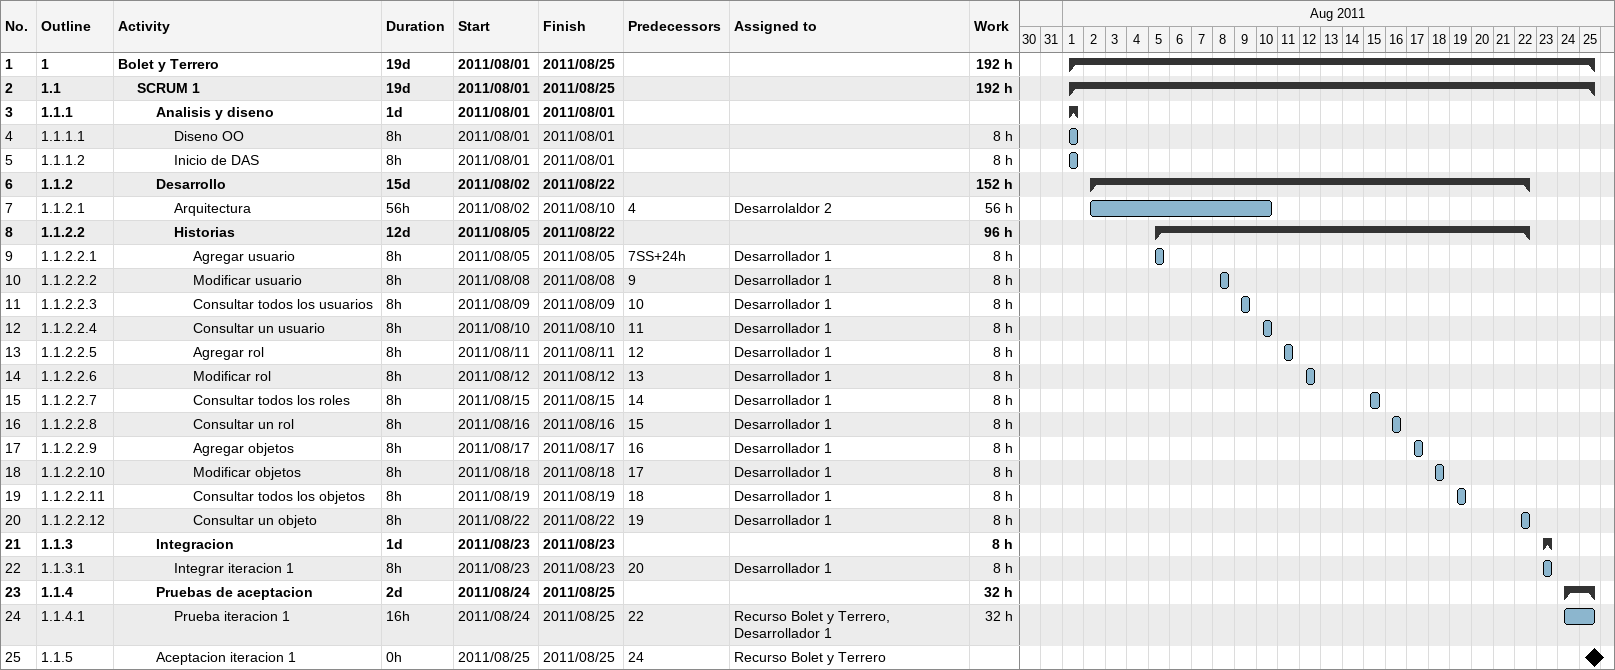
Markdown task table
| ID | WBS | Task | Duration | Start | Finish | Predecessors | Resources | Work (h) |
|---|---|---|---|---|---|---|---|---|
| 1 | 1 | **Bolet y Terrero** | 19d | 2011-08-01 | 2011-08-25 |  |  | 192 |
| 2 | 1.1 | **SCRUM 1** | 19d | 2011-08-01 | 2011-08-25 |  |  | 192 |
| 3 | 1.1.1 | **Analisis y diseno** | 1d | 2011-08-01 | 2011-08-01 |  |  |  |
| 4 | 1.1.1.1 | Diseno OO | 8h | 2011-08-01 | 2011-08-01 |  |  | 8 |
| 5 | 1.1.1.2 | Inicio de DAS | 8h | 2011-08-01 | 2011-08-01 |  |  | 8 |
| 6 | 1.1.2 | **Desarrollo** | 15d | 2011-08-02 | 2011-08-22 |  |  | 152 |
| 7 | 1.1.2.1 | Arquitectura | 56h | 2011-08-02 | 2011-08-10 | 4 | Desarrolaldor 2 | 56 |
| 8 | 1.1.2.2 | **Historias** | 12d | 2011-08-05 | 2011-08-22 |  |  | 96 |
| 9 | 1.1.2.2.1 | Agregar usuario | 8h | 2011-08-05 | 2011-08-05 | 7SS+24h | Desarrollador 1 | 8 |
| 10 | 1.1.2.2.2 | Modificar usuario | 8h | 2011-08-08 | 2011-08-08 | 9 | Desarrollador 1 | 8 |
| 11 | 1.1.2.2.3 | Consultar todos los usuarios | 8h | 2011-08-09 | 2011-08-09 | 10 | Desarrollador 1 | 8 |
| 12 | 1.1.2.2.4 | Consultar un usuario | 8h | 2011-08-10 | 2011-08-10 | 11 | Desarrollador 1 | 8 |
| 13 | 1.1.2.2.5 | Agregar rol | 8h | 2011-08-11 | 2011-08-11 | 12 | Desarrollador 1 | 8 |
| 14 | 1.1.2.2.6 | Modificar rol | 8h | 2011-08-12 | 2011-08-12 | 13 | Desarrollador 1 | 8 |
| 15 | 1.1.2.2.7 | Consultar todos los roles | 8h | 2011-08-15 | 2011-08-15 | 14 | Desarrollador 1 | 8 |
| 16 | 1.1.2.2.8 | Consultar un rol | 8h | 2011-08-16 | 2011-08-16 | 15 | Desarrollador 1 | 8 |
| 17 | 1.1.2.2.9 | Agregar objetos | 8h | 2011-08-17 | 2011-08-17 | 16 | Desarrollador 1 | 8 |
| 18 | 1.1.2.2.10 | Modificar objetos | 8h | 2011-08-18 | 2011-08-18 | 17 | Desarrollador 1 | 8 |
| 19 | 1.1.2.2.11 | Consultar todos los objetos | 8h | 2011-08-19 | 2011-08-19 | 18 | Desarrollador 1 | 8 |
| 20 | 1.1.2.2.12 | Consultar un objeto | 8h | 2011-08-22 | 2011-08-22 | 19 | Desarrollador 1 | 8 |
| 21 | 1.1.3 | **Integracion** | 1d | 2011-08-23 | 2011-08-23 |  |  | 8 |
| 22 | 1.1.3.1 | Integrar iteracion 1 | 8h | 2011-08-23 | 2011-08-23 | 20 | Desarrollador 1 | 8 |
| 23 | 1.1.4 | **Pruebas de aceptacion** | 2d | 2011-08-24 | 2011-08-25 |  |  | 32 |
| 24 | 1.1.4.1 | Prueba iteracion 1 | 16h | 2011-08-24 | 2011-08-25 | 22 | Recurso Bolet y Terrero, Desarrollador 1 | 32 |
| 25 | 1.1.5 | Aceptacion iteracion 1 | 0h | 2011-08-25 | 2011-08-25 | 24 | Recurso Bolet y Terrero |  |
